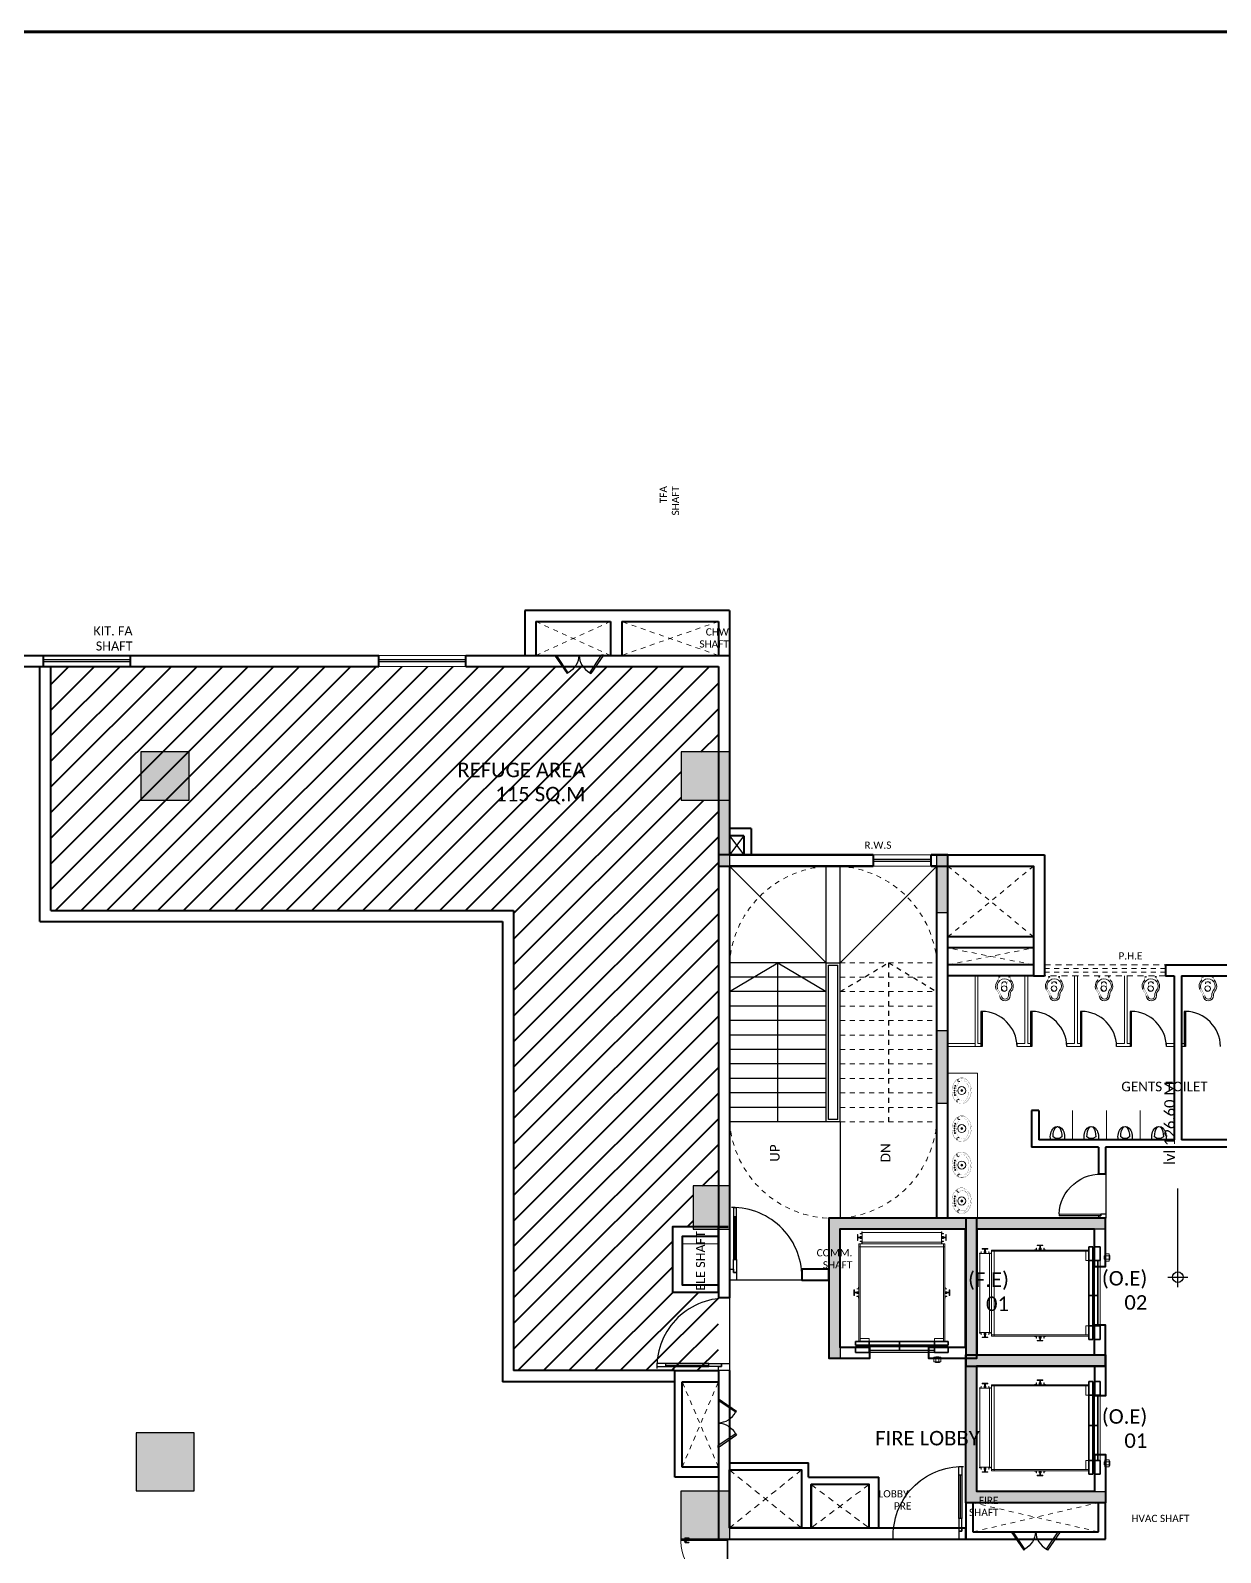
# Model space of a CAD drawing. Header units: metres. Extents: x -224 to -134.4, y 547 to 608.8.
# Drawn here: x -204.33 to -179.7, y 577.33 to 608.84 of the extents above; entities that cross this region are included whole.
import ezdxf

# ---------------------------------------------------------------- set-up
doc = ezdxf.new("R2010")
doc.units = ezdxf.units.M
doc.header["$MEASUREMENT"] = 0
for name, pattern in [('( Hidden )', [0.375, 0.25, -0.125]), ('07 - FIRST FLOOR - NAKSHTRA$0$HIDDEN', [0.375, 0.25, -0.125]), ('HIDDEN', [0.375, 0.25, -0.125])]:
    doc.linetypes.add(name, pattern=pattern)
for name, color, linetype, lineweight in [('06-11-2019 CRUX', 3, 'Continuous', 0), ('29-10- 2019 crux', 3, 'Continuous', 0), ('A - FURNITURE', 143, 'Continuous', 0), ('A - WALLS', 7, 'Continuous', 40), ('A-000-M_MASS', 7, 'Continuous', 18), ('A-PARTITION', 118, 'Continuous', 20), ('A-SELL', 8, 'Continuous', 0), ('A-VEN-M.S', 8, '( Hidden )', 5), ('CRUX- COLUMN', 6, 'Continuous', 25), ('L - HIDDEN LINE', 8, '07 - FIRST FLOOR - NAKSHTRA$0$HIDDEN', 0), ('L - TITLE BLOCK', 250, 'Continuous', 5), ('LS - GLASS DOOR', 5, 'Continuous', 15), ('SANITARY FITTINGS', 84, 'Continuous', 5)]:
    doc.layers.add(name, color=color, linetype=linetype, lineweight=lineweight)
for name, color, linetype in [('A - DOOR', 5, 'Continuous'), ('A - DOORS', 143, 'Continuous'), ('A - STAIRS', 5, 'Continuous'), ('A - WINDOW', 162, 'Continuous'), ('A -TEXT', 236, 'Continuous'), ('A-DIMENSION', 250, 'Continuous'), ('a-t', 7, 'Continuous')]:
    doc.layers.add(name, color=color, linetype=linetype)
doc.styles.add('DIM', font='arial.ttf', dxfattribs={"height": 500})
doc.styles.get("Standard").update_dxf_attribs({"font": 'arial.ttf'})

# ---------------------------------------------------------------- blocks, each defined once
blk = doc.blocks.new('lift')
at = {"layer": 'A - WALLS'}
for points in [[(859.2, 161.504), (859.43, 161.504), (859.43, 160.507), (856.533, 160.507), (856.533, 163.567), (859.43, 163.567), (859.43, 162.722), (859.2, 162.722)], [(859.2, 161.504), (859.2, 160.737), (856.763, 160.737), (856.763, 163.337), (859.2, 163.337), (859.2, 162.722)]]:
    blk.add_lwpolyline(points, dxfattribs=at)
at = {"layer": 'A-000-M_MASS', "color": 251}
for p, q in [((856.852, 162.919), (856.856, 162.919)), ((856.852, 162.885), (856.852, 162.919)), ((856.856, 162.919), (856.856, 162.876)), ((856.873, 162.978), (856.992, 162.978)), ((856.873, 162.969), (856.873, 162.978)), ((856.925, 162.969), (856.873, 162.969)), ((856.913, 162.919), (856.918, 162.919)), ((856.913, 162.881), (856.913, 162.919)), ((856.918, 162.919), (856.918, 162.885)), ((856.925, 162.9), (856.925, 162.969)), ((856.94, 162.969), (856.94, 162.9)), ((856.992, 162.969), (856.94, 162.969)), ((856.947, 162.919), (856.952, 162.919)), ((856.947, 162.885), (856.947, 162.919)), ((856.952, 162.919), (856.952, 162.881)), ((856.992, 162.978), (856.992, 162.969)), ((857.009, 162.919), (857.014, 162.919)), ((857.009, 162.876), (857.009, 162.919)), ((857.014, 162.919), (857.014, 162.885)), ((857.064, 161.168), (857.064, 162.946)), ((859.082, 162.946), (857.064, 162.946)), ((859.082, 162.923), (857.064, 162.923)), ((857.125, 161.239), (857.125, 162.946)), ((857.958, 162.956), (857.992, 162.956)), ((857.958, 162.946), (857.958, 162.956)), ((857.996, 162.946), (857.958, 162.946)), ((857.992, 162.989), (857.996, 162.989)), ((857.992, 162.956), (857.992, 162.989)), ((857.996, 162.989), (857.996, 162.946)), ((858.013, 163.048), (858.132, 163.048)), ((858.013, 163.04), (858.013, 163.048)), ((858.065, 163.04), (858.013, 163.04)), ((858.054, 162.989), (858.058, 162.989)), ((858.054, 162.951), (858.054, 162.989)), ((858.092, 162.951), (858.054, 162.951)), ((858.058, 162.989), (858.058, 162.956)), ((858.058, 162.956), (858.087, 162.956)), ((858.065, 162.97), (858.065, 163.04)), ((858.08, 162.97), (858.065, 162.97)), ((858.068, 162.946), (858.078, 162.946)), ((858.08, 163.04), (858.08, 162.97)), ((858.132, 163.04), (858.08, 163.04)), ((858.087, 162.989), (858.092, 162.989)), ((858.087, 162.956), (858.087, 162.989)), ((858.092, 162.989), (858.092, 162.951)), ((858.132, 163.048), (858.132, 163.04)), ((858.149, 162.989), (858.154, 162.989)), ((858.149, 162.946), (858.149, 162.989)), ((858.187, 162.946), (858.149, 162.946)), ((858.154, 162.989), (858.154, 162.956)), ((858.154, 162.956), (858.187, 162.956)), ((858.187, 162.956), (858.187, 162.946)), ((859.021, 162.735), (859.021, 162.923)), ((859.082, 161.168), (859.082, 162.946)), ((856.818, 162.885), (856.852, 162.885)), ((856.818, 162.876), (856.818, 162.885)), ((856.856, 162.876), (856.818, 162.876)), ((856.829, 162.876), (856.829, 161.239)), ((856.829, 162.876), (857.026, 162.876)), ((856.952, 162.881), (856.913, 162.881)), ((856.918, 162.885), (856.947, 162.885)), ((856.94, 162.9), (856.925, 162.9)), ((857.047, 162.876), (857.009, 162.876)), ((857.014, 162.885), (857.047, 162.885)), ((857.026, 161.239), (857.026, 162.876)), ((857.047, 162.885), (857.047, 162.876)), ((857.064, 162.876), (857.064, 161.239)), ((859.082, 162.735), (859.021, 162.735)), ((859.316, 161.379), (859.316, 162.735)), ((859.082, 161.379), (859.021, 161.379)), ((859.021, 161.192), (859.021, 161.379)), ((859.4, 161.355), (859.504, 161.355)), ((859.4, 161.289), (859.4, 161.355)), ((859.41, 161.247), (859.41, 161.397)), ((859.41, 161.397), (859.504, 161.397)), ((859.504, 161.397), (859.504, 161.247)), ((859.518, 161.364), (859.504, 161.364)), ((859.504, 161.279), (859.504, 161.364)), ((859.504, 161.364), (859.504, 161.279)), ((859.518, 161.279), (859.518, 161.364)), ((859.518, 161.364), (859.518, 161.279)), ((856.818, 161.239), (856.856, 161.239)), ((856.818, 161.229), (856.818, 161.239)), ((856.852, 161.229), (856.818, 161.229)), ((857.026, 161.239), (856.829, 161.239)), ((856.852, 161.196), (856.852, 161.229)), ((856.856, 161.196), (856.852, 161.196)), ((856.856, 161.239), (856.856, 161.196)), ((856.873, 161.145), (856.925, 161.145)), ((856.873, 161.137), (856.873, 161.145)), ((856.992, 161.137), (856.873, 161.137)), ((856.913, 161.234), (856.952, 161.234)), ((856.913, 161.196), (856.913, 161.234)), ((856.918, 161.196), (856.913, 161.196)), ((856.918, 161.229), (856.918, 161.196)), ((856.947, 161.229), (856.918, 161.229)), ((856.925, 161.215), (856.94, 161.215)), ((856.925, 161.145), (856.925, 161.215)), ((856.94, 161.215), (856.94, 161.145)), ((856.94, 161.145), (856.992, 161.145)), ((856.947, 161.196), (856.947, 161.229)), ((856.952, 161.196), (856.947, 161.196)), ((856.952, 161.234), (856.952, 161.196)), ((856.992, 161.145), (856.992, 161.137)), ((857.009, 161.196), (857.009, 161.239)), ((857.009, 161.239), (857.047, 161.239)), ((857.014, 161.196), (857.009, 161.196)), ((857.014, 161.229), (857.014, 161.196)), ((857.047, 161.229), (857.014, 161.229)), ((857.047, 161.239), (857.047, 161.229)), ((859.082, 161.192), (857.064, 161.192)), ((859.082, 161.168), (857.064, 161.168)), ((857.125, 161.168), (857.125, 161.239)), ((857.958, 161.168), (857.996, 161.168)), ((857.958, 161.159), (857.958, 161.168)), ((857.992, 161.159), (857.958, 161.159)), ((857.992, 161.125), (857.992, 161.159)), ((857.996, 161.125), (857.992, 161.125)), ((857.996, 161.168), (857.996, 161.125)), ((858.013, 161.075), (858.065, 161.075)), ((858.013, 161.066), (858.013, 161.075)), ((858.132, 161.066), (858.013, 161.066)), ((858.054, 161.163), (858.092, 161.163)), ((858.054, 161.125), (858.054, 161.163)), ((858.058, 161.125), (858.054, 161.125)), ((858.058, 161.159), (858.058, 161.125)), ((858.087, 161.159), (858.058, 161.159)), ((858.065, 161.144), (858.08, 161.144)), ((858.065, 161.075), (858.065, 161.144)), ((858.068, 161.168), (858.078, 161.168)), ((858.068, 161.163), (858.068, 161.168)), ((858.068, 161.144), (858.068, 161.159)), ((858.078, 161.168), (858.078, 161.163)), ((858.078, 161.159), (858.078, 161.144)), ((858.08, 161.144), (858.08, 161.075)), ((858.08, 161.075), (858.132, 161.075)), ((858.087, 161.125), (858.087, 161.159)), ((858.092, 161.125), (858.087, 161.125)), ((858.092, 161.163), (858.092, 161.125)), ((858.132, 161.075), (858.132, 161.066)), ((858.149, 161.125), (858.149, 161.168)), ((858.149, 161.168), (858.187, 161.168)), ((858.154, 161.125), (858.149, 161.125)), ((858.154, 161.159), (858.154, 161.125)), ((858.187, 161.159), (858.154, 161.159)), ((858.187, 161.168), (858.187, 161.159)), ((859.504, 161.289), (859.4, 161.289)), ((859.41, 161.247), (859.504, 161.247)), ((859.504, 161.279), (859.518, 161.279))]:
    blk.add_line(p, q, dxfattribs=at)
at = {"layer": 'A-000-M_MASS', "color": 251, "lineweight": 35}
for p, q in [((859.082, 163.017), (859.082, 162.317)), ((859.161, 163.017), (859.082, 163.017)), ((859.161, 162.317), (859.161, 163.017)), ((859.19, 163.017), (859.19, 162.735)), ((859.316, 163.017), (859.19, 163.017)), ((859.316, 162.735), (859.316, 163.017)), ((859.082, 162.735), (859.082, 161.379)), ((859.161, 162.735), (859.082, 162.735)), ((859.161, 161.379), (859.161, 162.735)), ((859.269, 162.735), (859.19, 162.735)), ((859.19, 162.735), (859.19, 162.223)), ((859.19, 162.735), (859.316, 162.735)), ((859.269, 162.223), (859.269, 162.735)), ((859.161, 162.105), (859.082, 162.105)), ((859.082, 162.105), (859.082, 161.098)), ((859.161, 161.098), (859.161, 162.105)), ((859.19, 162.223), (859.19, 161.379)), ((859.19, 162.105), (859.269, 162.105)), ((859.269, 162.105), (859.19, 162.105)), ((859.269, 161.379), (859.269, 162.223)), ((859.082, 161.379), (859.161, 161.379)), ((859.19, 161.379), (859.19, 161.098)), ((859.316, 161.379), (859.19, 161.379)), ((859.19, 161.379), (859.269, 161.379)), ((859.316, 161.098), (859.316, 161.379)), ((859.082, 161.098), (859.161, 161.098)), ((859.19, 161.098), (859.316, 161.098))]:
    blk.add_line(p, q, dxfattribs=at)
blk = doc.blocks.new('ghfg')
at = {"layer": 'A - DOOR'}
for p, q in [((311301.1, 27239.2), (311345.4, 27239.2)), ((311344.5, 27234), (311346.5, 27234)), ((311344.5, 27225.6), (311344.5, 27234)), ((311344.5, 27234), (311346.5, 27234)), ((311346.5, 27225.6), (311344.5, 27225.6)), ((311346.5, 27234), (311346.5, 27225.6)), ((311346.5, 27197), (311344.5, 27197)), ((311344.5, 27197), (311344.5, 27191.2)), ((311346.5, 27191.2), (311346.5, 27197)), ((311344.5, 27191.2), (311346.5, 27191.2))]:
    blk.add_line(p, q, dxfattribs=at)
at = {"layer": 'A - DOOR', "color": 4}
for p, q in [((311344.5, 27225.6), (311344.5, 27197)), ((311345.5, 27197), (311345.5, 27225.6)), ((311346.5, 27197), (311346.5, 27225.6))]:
    blk.add_line(p, q, dxfattribs=at)
at = {"layer": 'A - DOOR'}
blk.add_lwpolyline([(311349.1, 27239.2), (311349.1, 27231.9), (311346.5, 27231.9), (311346.5, 27234), (311344.5, 27234), (311344.5, 27239.2)], close=True, dxfattribs=at)
blk.add_arc((311347.1, 27237.1), 46, 177.3794, 270.687, dxfattribs=at)
blk = doc.blocks.new('glass door')
at = {"layer": 'LS - GLASS DOOR'}
for p, q in [((-9508.5, -1712.6, 0), (-9508.5, -1715.5, 0)), ((-9508.3, -1712.3, 0), (-9507.4, -1712.3, 0)), ((-9507.3, -1712.3, 0), (-9508.2, -1712.3, 0)), ((-9508.1, -1715.5, 0), (-9508.1, -1714, 0)), ((-9507.7, -1712.8, 0), (-9507.3, -1712.8, 0)), ((-9507.6, -1712.8, 0), (-9507.4, -1712.8, 0)), ((-9507.3, -1712.1, 0), (-9507.3, -1713, 0)), ((-9507.3, -1712.8, 0), (-9507.3, -1712.3, 0)), ((-9507.2, -1711.6, 0), (-9507.2, -1713.6, 0)), ((-9507.2, -1713, 0), (-9507.2, -1712.1, 0)), ((-9507.2, -1712.1, 0), (-9507.2, -1712.1, 0)), ((-9507.2, -1713, 0), (-9507.2, -1713, 0)), ((-9506.7, -1711.5, 0), (-9507.1, -1711.5, 0)), ((-9507.1, -1713.7, 0), (-9506.7, -1713.7, 0)), ((-9506.2, -1708.8, 0), (-9506.7, -1708.8, 0)), ((-9506.7, -1708.8, 0), (-9506.7, -1747.8, 0)), ((-9506.7, -1713.7, 0), (-9506.7, -1711.5, 0)), ((-9506.2, -1747.8, 0), (-9506.2, -1708.8, 0)), ((-9506.2, -1713.7, 0), (-9506.2, -1711.5, 0)), ((-9506.2, -1711.5, 0), (-9505.8, -1711.5, 0)), ((-9505.8, -1713.7, 0), (-9506.2, -1713.7, 0)), ((-9505.7, -1711.6, 0), (-9505.7, -1713.6, 0)), ((-9505.7, -1713, 0), (-9505.7, -1712.1, 0)), ((-9505.7, -1712.1, 0), (-9505.7, -1712.1, 0)), ((-9505.7, -1713, 0), (-9505.7, -1713, 0)), ((-9505.6, -1712.1, 0), (-9505.6, -1713, 0)), ((-9505.6, -1712.8, 0), (-9505.6, -1712.3, 0)), ((-9505.6, -1712.3, 0), (-9504.7, -1712.3, 0)), ((-9505.2, -1712.8, 0), (-9505.6, -1712.8, 0)), ((-9504.6, -1712.3, 0), (-9505.5, -1712.3, 0)), ((-9505.3, -1712.8, 0), (-9505.5, -1712.8, 0)), ((-9504.8, -1715.5, 0), (-9504.8, -1714, 0)), ((-9504.4, -1712.6, 0), (-9504.4, -1715.5, 0)), ((-9467.7, -1747.3, 0), (-9506.7, -1747.3, 0)), ((-9506.7, -1747.8, 0), (-9467.7, -1747.8, 0)), ((-9471.8, -1745.5, 0), (-9474.7, -1745.5, 0)), ((-9474.7, -1745.9, 0), (-9473.2, -1745.9, 0)), ((-9474.7, -1749.3, 0), (-9473.2, -1749.3, 0)), ((-9471.8, -1749.7, 0), (-9474.7, -1749.7, 0)), ((-9472.9, -1746.9, 0), (-9472.9, -1747.3, 0)), ((-9472.9, -1747.3, 0), (-9470.7, -1747.3, 0)), ((-9472.9, -1747.8, 0), (-9470.7, -1747.8, 0)), ((-9472.9, -1748.2, 0), (-9472.9, -1747.8, 0)), ((-9470.8, -1746.9, 0), (-9472.8, -1746.9, 0)), ((-9470.8, -1748.3, 0), (-9472.8, -1748.3, 0)), ((-9471.4, -1746.8, 0), (-9472.2, -1746.8, 0)), ((-9472.2, -1746.8, 0), (-9472.2, -1746.9, 0)), ((-9472.2, -1746.9, 0), (-9471.3, -1746.9, 0)), ((-9472.2, -1748.3, 0), (-9471.3, -1748.3, 0)), ((-9472.2, -1748.4, 0), (-9472.2, -1748.3, 0)), ((-9471.4, -1748.4, 0), (-9472.2, -1748.4, 0)), ((-9472.1, -1746.4, 0), (-9472.1, -1746.7, 0)), ((-9472.1, -1748.8, 0), (-9472.1, -1748.4, 0)), ((-9472, -1746.4, 0), (-9472, -1746.7, 0)), ((-9472, -1746.8, 0), (-9471.5, -1746.8, 0)), ((-9472, -1748.4, 0), (-9471.5, -1748.4, 0)), ((-9472, -1748.8, 0), (-9472, -1748.5, 0)), ((-9471.5, -1746.7, 0), (-9471.5, -1745.8, 0)), ((-9471.5, -1745.8, 0), (-9471.5, -1746.7, 0)), ((-9471.5, -1748.4, 0), (-9471.5, -1749.4, 0)), ((-9471.5, -1749.4, 0), (-9471.5, -1748.5, 0)), ((-9471.3, -1746.9, 0), (-9471.3, -1746.8, 0)), ((-9471.3, -1748.3, 0), (-9471.3, -1748.4, 0)), ((-9470.7, -1747.3, 0), (-9470.7, -1746.9, 0)), ((-9470.7, -1747.8, 0), (-9470.7, -1748.2, 0))]:
    blk.add_line(p, q, dxfattribs=at)
at = {"layer": 'LS - GLASS DOOR', "elevation": 0}
for points in [[(-9506.7, -1746.2), (-9507.4, -1746.2), (-9507.4, -1749.2), (-9506.7, -1749.2)], [(-9467.7, -1746.2), (-9467, -1746.2), (-9467, -1749.2), (-9467.7, -1749.2)]]:
    blk.add_lwpolyline(points, close=True, dxfattribs=at)
at = {"layer": 'LS - GLASS DOOR'}
for centre, radius, start, end in [((-9506, -1747.1, 0), 38.2, 354.3737, 95.6263), ((-9508.2, -1712.6, 0), 0.3, 90, 180), ((-9508.3, -1712.6, 0), 0.27, 90, 180), ((-9508.3, -1715.5, 0), 0.195, 180, 0), ((-9507.7, -1713.5, 0), 0.637, 90, 217.7782), ((-9507.6, -1713.5, 0), 0.681, 90, 216.7387), ((-9508.3, -1714, 0), 0.15, 0, 37.7782), ((-9508.3, -1714, 0), 0.15, 360, 36.7387), ((-9507.4, -1712.4, 0), 0.09, 0, 90), ((-9507.4, -1712.7, 0), 0.09, 270, 0), ((-9507.2, -1712.1, 0), 0.045, 90, 180), ((-9507.3, -1712.3, 0), 0.03, 0, 90), ((-9507.3, -1712.8, 0), 0.03, 270, 360), ((-9507.2, -1713, 0), 0.045, 180, 270), ((-9507.1, -1711.6, 0), 0.075, 90, 180), ((-9507.1, -1713.6, 0), 0.075, 180, 270), ((-9505.8, -1711.6, 0), 0.075, 0, 90), ((-9505.8, -1713.6, 0), 0.075, 270, 0), ((-9505.7, -1712.1, 0), 0.045, 360, 90), ((-9505.7, -1713, 0), 0.045, 270, 0), ((-9505.6, -1712.3, 0), 0.03, 90, 180), ((-9505.5, -1712.4, 0), 0.09, 90, 180), ((-9505.5, -1712.7, 0), 0.09, 180, 270), ((-9505.6, -1712.8, 0), 0.03, 180, 270), ((-9505.3, -1713.5, 0), 0.681, 323.2613, 90), ((-9505.2, -1713.5, 0), 0.637, 322.2218, 90), ((-9504.6, -1714, 0), 0.15, 142.2218, 180), ((-9504.6, -1714, 0), 0.15, 143.2613, 180), ((-9504.6, -1715.5, 0), 0.195, 180, 360), ((-9504.7, -1712.6, 0), 0.3, 360, 90), ((-9504.6, -1712.6, 0), 0.27, 360, 90), ((-9474.7, -1745.7, 0), 0.195, 90, 270), ((-9474.7, -1749.5, 0), 0.195, 90, 270), ((-9473.2, -1745.8, 0), 0.15, 270, 307.7782), ((-9473.2, -1745.8, 0), 0.15, 270, 306.7387), ((-9473.2, -1749.4, 0), 0.15, 52.2218, 90), ((-9473.2, -1749.4, 0), 0.15, 53.2613, 90), ((-9472.7, -1746.4, 0), 0.637, 0, 127.7782), ((-9472.7, -1746.4, 0), 0.681, 0, 126.7387), ((-9472.7, -1748.8, 0), 0.637, 232.2218, 360), ((-9472.7, -1748.8, 0), 0.681, 233.2613, 360), ((-9472.8, -1746.9, 0), 0.075, 90, 180), ((-9472.8, -1748.2, 0), 0.075, 180, 270), ((-9472.2, -1746.8, 0), 0.045, 90, 180), ((-9472.2, -1748.4, 0), 0.045, 180, 270), ((-9472, -1746.7, 0), 0.03, 180, 270), ((-9472, -1748.4, 0), 0.03, 90, 180), ((-9471.9, -1746.7, 0), 0.09, 180, 270), ((-9471.9, -1748.5, 0), 0.09, 90, 180), ((-9471.8, -1745.8, 0), 0.3, 0, 90), ((-9471.8, -1745.8, 0), 0.27, 0, 90), ((-9471.8, -1749.4, 0), 0.3, 270, 360), ((-9471.8, -1749.4, 0), 0.27, 270, 360), ((-9471.6, -1746.7, 0), 0.09, 270, 0), ((-9471.6, -1748.5, 0), 0.09, 0, 90), ((-9471.5, -1746.7, 0), 0.03, 270, 0), ((-9471.5, -1748.4, 0), 0.03, 360, 90), ((-9471.4, -1746.8, 0), 0.045, 0, 90), ((-9471.4, -1748.4, 0), 0.045, 270, 360), ((-9470.8, -1746.9, 0), 0.075, 360, 90), ((-9470.8, -1748.2, 0), 0.075, 270, 0)]:
    blk.add_arc(centre, radius, start, end, dxfattribs=at)
blk = doc.blocks.new('shaft door')
at = {"layer": 'A - DOORS'}
for p, q in [((59445.3, -15102.2), (59455.5, -15087.3)), ((59456.4, -15088), (59446.8, -15102.2)), ((59456.4, -15088), (59455.5, -15087.3)), ((59445.3, -15102.2), (59446.8, -15102.2))]:
    blk.add_line(p, q, dxfattribs=at)
blk.add_arc((59448.1, -15103), 17.1, 2.8629, 60.9485, dxfattribs=at)
blk = doc.blocks.new('A$C345C5136')
at = {"layer": 'A - WALLS'}
for p, q in [((19.075, 0), (19.075, -0.93)), ((21.082, 0), (19.075, 0)), ((23.312, 0), (21.082, 0)), ((23.312, 0), (23.312, -0.93)), ((19.305, -0.23), (20.852, -0.23)), ((19.305, -0.23), (19.305, -0.93)), ((20.852, -0.23), (20.852, -0.93)), ((21.082, -0.23), (23.082, -0.23)), ((21.082, -0.23), (21.082, -0.93)), ((23.082, -0.23), (23.082, -0.93))]:
    blk.add_line(p, q, dxfattribs=at)
at = {"layer": 'L - HIDDEN LINE', "linetype": 'HIDDEN', "ltscale": 0.1}
for p, q in [((20.852, -0.93), (19.305, -0.23)), ((20.852, -0.23), (19.305, -0.93)), ((23.082, -0.93), (21.082, -0.23)), ((23.082, -0.23), (21.082, -0.93))]:
    blk.add_line(p, q, dxfattribs=at)
at = {"layer": 'A -TEXT', "color": 6, "insert": (21.869, 2.575), "char_height": 0.15, "width": 6.30253, "attachment_point": 3, "rotation": 90}
blk.add_mtext('{\\fCalibri|b0|i0|c0|p34;\\C1;TFA\\PSHAFT}', dxfattribs=at)
at = {"layer": 'A -TEXT', "color": 6, "insert": (23.299, -0.369), "char_height": 0.15, "width": 6.30253, "attachment_point": 3}
blk.add_mtext('{\\fCalibri|b0|i0|c0|p34;\\C1;CHW\\PSHAFT}', dxfattribs=at)
blk = doc.blocks.new('A$C0D957843')
at = {"layer": 'A - DOOR'}
for p, q in [((0.093, 1.8), (0.093, 0)), ((0.137, 1.8), (0.137, 0))]:
    blk.add_line(p, q, dxfattribs=at)
at = {"layer": 'A-SELL'}
for p, q in [((0, 0), (0, 1.8)), ((0.23, 1.8), (0.23, 0))]:
    blk.add_line(p, q, dxfattribs=at)
blk = doc.blocks.new('A$C67505CB3')
at = {"layer": 'A - DOOR'}
for p, q in [((1.2, 0.137), (0, 0.137)), ((1.2, 0.093), (0, 0.093))]:
    blk.add_line(p, q, dxfattribs=at)
at = {"layer": 'A-SELL'}
for p, q in [((0, 0.23), (1.2, 0.23)), ((1.2, 0), (0, 0))]:
    blk.add_line(p, q, dxfattribs=at)
blk = doc.blocks.new('washbasin')
at = {"layer": 'SANITARY FITTINGS'}
for points, const_width in [([(43175.7, -805.4), (43174.3, -805.5), (43173.1, -806), (43171.9, -806.8), (43170.8, -807.8), (43169.9, -809.2), (43169.1, -810.6), (43168.5, -812.2), (43168.2, -814.1), (43168.1, -815.7), (43168.2, -817.6), (43168.5, -819.4), (43169.1, -821.1), (43169.9, -822.6), (43170.8, -823.8), (43171.9, -824.9), (43173.1, -825.8), (43174.4, -826.4), (43175.7, -826.5), (43177, -826.5), (43178.4, -826.2), (43179.6, -825.5), (43180.7, -824.6), (43181.7, -823.5), (43182.7, -822.1), (43183.3, -820.5), (43183.7, -818.8), (43183.9, -817.1), (43183.9, -815.3), (43183.7, -813.5), (43183.3, -811.8), (43182.5, -810.1), (43181.7, -808.7), (43180.7, -807.5), (43179.6, -806.6), (43178.2, -805.9), (43177, -805.4), (43175.7, -805.4)], 0.123), ([(43175.7, -805.7), (43174.9, -805.9), (43174.1, -806), (43173.5, -806.2), (43172.8, -806.6), (43172.2, -807.1), (43171.6, -807.5), (43170.9, -808.1), (43170.5, -808.9), (43170, -809.7), (43169.6, -810.4), (43169, -812.2), (43168.5, -814.2), (43168.5, -816.2), (43168.7, -818.2), (43169.3, -820.2), (43169.6, -821.1), (43170, -822), (43170.5, -822.7), (43170.9, -823.5), (43171.6, -824.1), (43172.2, -824.7), (43172.8, -825.2), (43173.5, -825.6), (43174.1, -825.9), (43174.9, -826.1), (43175.7, -826.2), (43176.4, -826.2), (43177, -826.1), (43177.8, -825.9), (43178.6, -825.8), (43179.2, -825.3), (43179.8, -824.9), (43180.5, -824.4), (43181, -823.8), (43181.6, -823), (43182.1, -822.3), (43182.5, -821.5), (43183.1, -819.7), (43183.4, -817.7), (43183.6, -815.7), (43183.3, -813.6), (43182.8, -811.8), (43182.1, -810), (43181.6, -809.2), (43181, -808.4), (43180.5, -807.8), (43179.9, -807.2), (43179.2, -806.8), (43178.6, -806.3), (43177.8, -806), (43177, -805.9), (43176.4, -805.7), (43175.7, -805.7)], 0.0627), ([(43176.3, -805.7), (43175.7, -805.9), (43175.1, -806.2), (43174.3, -806.5), (43173.7, -806.9), (43172.6, -808), (43171.7, -809.2), (43170.9, -810.7), (43170.3, -812.5), (43170, -814.4), (43170, -816.2), (43170.2, -818), (43170.6, -819.9), (43171.2, -821.5), (43172.2, -823), (43173.2, -824.3), (43174.4, -825.2), (43175.1, -825.5), (43175.7, -825.8), (43176.3, -826.1), (43177, -826.1)], 0.0627), ([(43174.9, -807.7), (43173.8, -807.8), (43172.9, -808.4), (43172.2, -809.2), (43171.4, -810.1), (43170.8, -811.3), (43170.3, -812.7), (43170, -814.2), (43170, -815.7), (43170, -817.4), (43170.3, -818.9), (43170.8, -820.3), (43171.4, -821.5), (43172.2, -822.6), (43173.1, -823.5), (43174, -824), (43174.9, -824.3), (43176, -824.3), (43176.9, -824), (43177.8, -823.4), (43178.6, -822.4), (43179.3, -821.2), (43179.8, -820), (43180.2, -818.5), (43180.4, -817), (43180.4, -815.4), (43180.1, -813.9), (43179.8, -812.4), (43179.2, -811), (43178.6, -809.8), (43177.8, -808.9), (43176.9, -808.3), (43175.8, -807.8), (43174.9, -807.7)], 0.0926), ([(43177.9, -823), (43177.9, -823.2)], 0.0152)]:
    blk.add_lwpolyline(points, dxfattribs=dict(at, const_width=const_width))
for centre, radius in [((43175.9, -815.8), 3.28), ((43175.9, -815.8), 0.837), ((43175.9, -815.8), 0.533), ((43181.2, -811.9), 0.38), ((43181.7, -813.8), 0.38), ((43181.8, -815.7), 0.38), ((43181.8, -817.6), 0.38), ((43181.5, -819.5), 0.38)]:
    blk.add_circle(centre, radius, dxfattribs=at)
for centre, start, end in [((43177.9, -807.3), 251.6913, 42.1327), ((43178.5, -824.2), 321.8995, 112.3408)]:
    blk.add_arc(centre, 1.29, start, end, dxfattribs=at)
blk = doc.blocks.new('urinal 2')
at = {"layer": 'SANITARY FITTINGS', "lineweight": -2}
blk.add_arc((58993.6, -21385.2), 5.54, 49.7169, 130.2831, dxfattribs=at)
for ratio, start_param, end_param in [(0.685911, 4.41542, 8.150951), (0.422254, 4.712389, 7.853982)]:
    blk.add_ellipse((58993.6, -21381), major_axis=(0, -8.48), ratio=ratio, start_param=start_param, end_param=end_param, dxfattribs=at)
blk = doc.blocks.new('doors')
at = {"layer": 'A - DOORS'}
for p, q in [((59426.8, -12360.1), (59426.8, -12403.4)), ((59432.1, -12403.4), (59432.1, -12405.5)), ((59477.4, -12403.5), (59432.1, -12403.4)), ((59432.1, -12403.4), (59432.1, -12405.5)), ((59477.4, -12403.5), (59477.4, -12405.5)), ((59432.1, -12405.5), (59477.4, -12405.5))]:
    blk.add_line(p, q, dxfattribs=at)
blk.add_lwpolyline([(59426.8, -12408.1), (59434.2, -12408.1), (59434.2, -12405.5), (59432.1, -12405.5), (59432.1, -12403.4), (59426.8, -12403.4)], close=True, dxfattribs=at)
blk.add_arc((59432.1, -12405.5), 45.4, 2.5342, 96.6268, dxfattribs=at)
blk = doc.blocks.new('A$C5FFE7F6F')
at = {"layer": 'A - DOOR'}
for p, q in [((0, 0.762), (0, 0)), ((0.025, 0.762), (0, 0.762)), ((0.025, 0.762), (0.025, 0)), ((0.025, 0), (0, 0))]:
    blk.add_line(p, q, dxfattribs=at)
blk.add_arc((0.01, -0.016), 0.778, 1.1632, 88.8368, dxfattribs=at)
blk = doc.blocks.new('urinal')
at = {"layer": 'SANITARY FITTINGS'}
for points, const_width in [([(2305583.6, -149.1), (2305581.1, -149.1), (2305581.1, -139.6), (2305583.6, -139.6)], 0.197), ([(2305583.5, -139.6), (2305584.3, -139.3)], 0.0844), ([(2305584.3, -149.2), (2305583.5, -148.9)], 0.0843), ([(2305587.6, -142.2), (2305585.6, -142)], 0.197), ([(2305587.6, -146.3), (2305585.6, -146.5)], 0.197), ([(2305591.7, -142.2), (2305587.6, -142.2)], 0.197), ([(2305587.6, -146.3), (2305591.9, -146.3)], 0.197), ([(2305591.7, -138.8), (2305591.2, -138.5)], 0.0605), ([(2305597.2, -146.8), (2305594.4, -148), (2305591.8, -149.7)], 0.197), ([(2305592.4, -137.8), (2305592, -137.5)], 0.0494), ([(2305597.4, -148), (2305594.8, -149.1), (2305592.4, -150.8)], 0.197), ([(2305591.5, -150), (2305591.9, -149.7)], 0.0477), ([(2305592.2, -150.9), (2305592.5, -150.7)], 0.0372)]:
    blk.add_lwpolyline(points, dxfattribs=dict(at, const_width=const_width))
for centre, radius in [((2305581.8, -140.3), 0.295), ((2305581.8, -148.2), 0.295), ((2305591.4, -144.4), 2.27)]:
    blk.add_circle(centre, radius, dxfattribs=at)
for centre, radius, start, end in [((2305589.5, -144.2), 6.01, 72.5259, 289.5155), ((2305589.5, -144.2), 7.19, 68.9292, 135.8454), ((2305587.9, -144.2), 2.07, 99.3882, 258.846), ((2305596.7, -133.8), 7.19, 225.1562, 273.7684), ((2305591.4, -144.2), 2.07, 281.158, 80.6186), ((2305596.7, -133.8), 5.81, 222.5952, 274.1703), ((2305597.1, -143.8), 4.23, 273.756, 90.0233), ((2305597.1, -143.8), 2.86, 271.3645, 89.2649), ((2305589.5, -144.2), 7.19, 224.2041, 292.2731)]:
    blk.add_arc(centre, radius, start, end, dxfattribs=at)
blk = doc.blocks.new('A$C11437194')
at = {"layer": 'A-SELL', "linetype": '( Hidden )', "ltscale": 0.5}
for p, q in [((0, 0.23), (2.5, 0.23)), ((2.5, 0), (0, 0))]:
    blk.add_line(p, q, dxfattribs=at)
at = {"layer": 'A-VEN-M.S', "ltscale": 0.2}
for p, q in [((2.5, 0.153), (0, 0.153)), ((2.5, 0.078), (0, 0.078))]:
    blk.add_line(p, q, dxfattribs=at)
blk = doc.blocks.new('A$C57D73779')
at = {"layer": 'CRUX- COLUMN'}
h = blk.add_hatch(color=129, dxfattribs=at)
h.dxf.hatch_style = 1
h.paths.add_polyline_path([(-12.179, 2.362), (-12.179, 1.362), (-11.179, 1.362), (-11.179, 2.362)])
at = {"layer": 'CRUX- COLUMN', "lineweight": 0}
h = blk.add_hatch(color=129, dxfattribs=at)
h.dxf.hatch_style = 1
h.paths.add_polyline_path([(-1, 2.362), (-1, 1.362), (0, 1.362), (0, 2.362)])
at = {"layer": 'CRUX- COLUMN'}
h = blk.add_hatch(color=129, dxfattribs=at)
h.dxf.hatch_style = 1
h.paths.add_polyline_path([(0, 0), (-0.23, 0), (-0.23, 1.362), (0, 1.362)])
at = {"layer": 'CRUX- COLUMN', "lineweight": 0}
h = blk.add_hatch(color=129, dxfattribs=at)
h.dxf.hatch_style = 1
h.paths.add_polyline_path([(4.29, -0.97), (4.52, -0.97), (4.52, 0.23), (4.29, 0.23)])
h = blk.add_hatch(color=129, dxfattribs=at)
h.dxf.hatch_style = 1
h.paths.add_polyline_path([(4.522, -3.411), (4.292, -3.411), (4.292, -4.911), (4.522, -4.911)])
h = blk.add_hatch(color=129, dxfattribs=at)
h.dxf.hatch_style = 1
h.paths.add_polyline_path([(-0.75, -7.519), (0, -7.519), (0, -6.619), (-0.75, -6.619)])
at = {"layer": 'CRUX- COLUMN'}
h = blk.add_hatch(color=129, dxfattribs=at)
h.dxf.hatch_style = 1
h.paths.add_polyline_path([(2.288, -9.956), (2.288, -10.186), (2.058, -10.186), (2.058, -7.289), (7.785, -7.289), (7.785, -7.519), (5.118, -7.519), (5.118, -10.119), (7.785, -10.119), (7.785, -10.349), (5.118, -10.349), (5.118, -12.949), (7.785, -12.949), (7.785, -13.179), (4.888, -13.179), (4.888, -7.519), (2.288, -7.519)])
at = {"layer": 'CRUX- COLUMN', "lineweight": 0}
h = blk.add_hatch(color=129, dxfattribs=at)
h.dxf.hatch_style = 1
h.paths.add_polyline_path([(-11.079, -11.733), (-11.079, -12.933), (-12.279, -12.933), (-12.279, -11.733)])
h = blk.add_hatch(color=129, dxfattribs=at)
h.dxf.hatch_style = 1
h.paths.add_polyline_path([(0, -12.931), (-1, -12.931), (-1, -13.931), (0, -13.931)])
at = {"layer": 'CRUX- COLUMN'}
for points in [[(-12.179, 1.362), (-11.179, 1.362), (-11.179, 2.362), (-12.179, 2.362)], [(-1, 1.362), (0, 1.362), (0, 2.362), (-1, 2.362)], [(4.29, 0.23), (4.52, 0.23), (4.52, -0.97), (4.29, -0.97)], [(4.292, -4.911), (4.522, -4.911), (4.522, -3.411), (4.292, -3.411)], [(-0.75, -7.519), (0, -7.519), (0, -6.619), (-0.75, -6.619)], [(-12.279, -12.933), (-11.079, -12.933), (-11.079, -11.733), (-12.279, -11.733)], [(-1, -12.931), (0, -12.931), (0, -13.931), (-1, -13.931)]]:
    blk.add_lwpolyline(points, close=True, dxfattribs=at)
for points in [[(0, 1.362), (0, 0), (-0.23, 0), (-0.23, 1.362)], [(2.288, -9.956), (2.288, -10.186), (2.058, -10.186), (2.058, -7.289), (7.785, -7.289), (7.785, -7.519), (5.118, -7.519), (5.118, -10.119), (7.785, -10.119), (7.785, -10.349), (5.118, -10.349), (5.118, -12.949), (7.785, -12.949), (7.785, -13.179), (4.888, -13.179), (4.888, -7.519), (2.288, -7.519), (2.288, -9.956)]]:
    blk.add_lwpolyline(points, dxfattribs=at)
blk = doc.blocks.new('A$C3E3965C4')
at = {"layer": 'a-t', "ltscale": 10}
for p, q in [((0.308, 0.617), (0.308, 0)), ((0, 0.308), (3.047, 0.308))]:
    blk.add_line(p, q, dxfattribs=at)
blk.add_circle((0.308, 0.308), 0.164, dxfattribs=at)

msp = doc.modelspace()

# ---------------------------------------------------------------- hatches: boundary and pattern name
at = {"layer": 'A - WALLS'}
h = msp.add_hatch(dxfattribs=at)
h.set_pattern_fill('ANSI31', color=256, scale=3)
h.paths.add_polyline_path([(-203.907, 595.672), (-190.095, 595.672), (-190.095, 593.902), (-190.865, 593.902), (-190.865, 592.902), (-190.095, 592.902), (-190.095, 584.92), (-190.615, 584.92), (-190.615, 584.07), (-191.045, 584.07), (-191.045, 582.72), (-190.095, 582.72), (-190.095, 581.095), (-194.333, 581.095), (-194.333, 590.62), (-203.907, 590.62)])

# ---------------------------------------------------------------- linework, layer by layer
at = {"layer": '29-10- 2019 crux', "color": 1, "linetype": 'ByBlock'}
msp.add_lwpolyline([(-190.845, 583.72), (-190.095, 583.72), (-190.095, 582.87), (-190.845, 582.87)], close=True, dxfattribs=at)
at = {"layer": 'A - FURNITURE'}
msp.add_line((-180.663, 589.266), (-180.663, 587.821), dxfattribs=at)
at = {"layer": 'A - STAIRS', "ltscale": 0.02}
for p, q in [((-187.865, 589.54), (-189.865, 591.54)), ((-187.865, 589.54), (-187.865, 591.54)), ((-187.573, 589.54), (-187.573, 591.54)), ((-187.573, 589.54), (-185.573, 591.54)), ((-187.865, 589.54), (-189.865, 589.54)), ((-187.865, 589.24), (-189.865, 589.24)), ((-187.865, 586.246), (-187.865, 589.54)), ((-187.865, 589.54), (-187.573, 589.54)), ((-187.815, 586.296), (-187.815, 589.489)), ((-187.815, 589.489), (-187.624, 589.489)), ((-187.624, 586.296), (-187.624, 589.489)), ((-187.573, 586.246), (-187.573, 589.54)), ((-187.865, 588.941), (-189.865, 588.941)), ((-187.865, 588.641), (-189.865, 588.641)), ((-187.865, 588.342), (-189.865, 588.342)), ((-187.865, 588.042), (-189.865, 588.042)), ((-187.865, 587.743), (-189.865, 587.743)), ((-187.865, 587.443), (-189.865, 587.443)), ((-187.865, 587.144), (-189.865, 587.144)), ((-187.865, 586.844), (-189.865, 586.844)), ((-187.865, 586.545), (-189.865, 586.545)), ((-187.865, 586.246), (-189.865, 586.246)), ((-187.573, 586.246), (-187.865, 586.246)), ((-187.624, 586.296), (-187.815, 586.296)), ((-187.573, 586.246), (-187.573, 584.25))]:
    msp.add_line(p, q, dxfattribs=at)
at = {"layer": 'A - STAIRS', "color": 20, "ltscale": 0.02}
for p, q in [((-189.865, 588.941), (-188.865, 589.54)), ((-188.865, 586.246), (-188.865, 589.54)), ((-188.865, 589.54), (-187.865, 588.941))]:
    msp.add_line(p, q, dxfattribs=at)
at = {"layer": 'A - STAIRS', "color": 20, "linetype": 'HIDDEN', "ltscale": 0.1}
for points in [[(-187.573, 588.941), (-186.573, 589.54), (-185.579, 588.941)], [(-186.573, 589.54), (-186.573, 586.246)]]:
    msp.add_lwpolyline(points, dxfattribs=at)
at = {"layer": 'A - WALLS'}
for p, q in [((-208.424, 595.902), (-197.12, 595.902)), ((-204.07, 595.902), (-204.07, 595.672)), ((-202.27, 595.902), (-202.27, 595.672)), ((-197.12, 595.672), (-197.12, 595.902)), ((-195.32, 595.672), (-195.32, 595.902)), ((-195.32, 595.902), (-189.865, 595.902)), ((-189.865, 595.902), (-189.865, 591.77)), ((-208.424, 595.672), (-197.12, 595.672)), ((-204.137, 590.39), (-204.137, 595.672)), ((-203.907, 590.62), (-203.907, 595.672)), ((-195.32, 595.672), (-190.095, 595.672)), ((-190.095, 595.672), (-190.095, 591.54)), ((-189.415, 592.315), (-189.865, 592.315)), ((-189.565, 592.165), (-189.865, 592.165)), ((-189.565, 592.169), (-189.565, 591.77)), ((-189.415, 592.315), (-189.415, 591.77)), ((-190.095, 591.77), (-190.095, 582.603)), ((-186.89, 591.77), (-190.095, 591.77)), ((-189.865, 591.77), (-186.89, 591.77)), ((-186.89, 591.77), (-186.89, 591.54)), ((-185.345, 591.77), (-185.69, 591.77)), ((-185.69, 591.54), (-185.69, 591.77)), ((-185.69, 591.77), (-183.345, 591.77)), ((-185.345, 584.25), (-185.345, 591.77)), ((-183.345, 591.77), (-183.345, 589.266)), ((-190.095, 591.54), (-186.89, 591.54)), ((-189.865, 591.54), (-189.865, 582.603)), ((-186.89, 591.54), (-189.865, 591.54)), ((-185.573, 591.54), (-185.69, 591.54)), ((-185.69, 591.54), (-183.575, 591.54)), ((-185.573, 584.25), (-185.573, 591.54)), ((-183.575, 591.54), (-183.575, 589.266)), ((-203.907, 590.62), (-194.333, 590.62)), ((-194.333, 590.62), (-194.333, 581.095)), ((-204.137, 590.39), (-194.563, 590.39)), ((-194.563, 590.39), (-194.563, 580.865)), ((-183.575, 590.076), (-185.345, 590.076)), ((-183.575, 589.846), (-185.345, 589.846)), ((-183.575, 589.496), (-185.345, 589.496)), ((-183.575, 589.266), (-185.345, 589.266)), ((-183.575, 589.266), (-183.345, 589.266)), ((-180.845, 589.496), (-178.469, 589.496)), ((-180.845, 589.496), (-180.845, 589.266)), ((-180.845, 589.266), (-180.663, 589.266)), ((-180.663, 589.266), (-180.663, 585.871)), ((-180.513, 589.266), (-180.513, 585.871)), ((-180.513, 589.266), (-178.469, 589.266)), ((-183.613, 586.482), (-183.613, 585.721)), ((-183.463, 586.482), (-183.613, 586.482)), ((-183.463, 586.482), (-183.463, 585.871)), ((-180.663, 585.871), (-183.463, 585.871)), ((-179.031, 585.871), (-180.513, 585.871)), ((-182.231, 585.721), (-183.613, 585.721)), ((-182.231, 585.721), (-182.231, 585.159)), ((-179.181, 585.721), (-182.081, 585.721)), ((-182.081, 585.721), (-182.081, 585.159)), ((-182.081, 585.159), (-182.231, 585.159)), ((-190.845, 582.87), (-190.095, 582.87)), ((-189.865, 582.603), (-190.095, 582.603)), ((-190.995, 581.095), (-194.333, 581.095)), ((-190.995, 578.888), (-190.995, 581.095)), ((-190.995, 581.095), (-190.095, 581.095)), ((-190.095, 581.095), (-190.095, 577.608)), ((-189.865, 581.095), (-189.865, 577.838)), ((-190.995, 580.865), (-194.563, 580.865)), ((-190.845, 580.865), (-190.095, 580.865)), ((-190.845, 579.098), (-190.845, 580.865)), ((-189.865, 579.188), (-188.227, 579.188)), ((-188.227, 578.888), (-188.227, 579.188)), ((-190.095, 578.888), (-190.995, 578.888)), ((-190.095, 579.098), (-190.845, 579.098)), ((-188.227, 578.888), (-186.777, 578.888)), ((-186.777, 577.838), (-186.777, 578.888)), ((-188.177, 577.852), (-188.177, 578.738)), ((-184.977, 578.36), (-184.977, 577.608)), ((-184.827, 578.36), (-184.827, 577.758)), ((-182.231, 577.758), (-182.231, 578.36)), ((-182.081, 577.608), (-182.081, 578.36)), ((-190.095, 577.608), (-184.977, 577.608)), ((-189.865, 577.838), (-184.977, 577.838)), ((-184.977, 577.608), (-182.081, 577.608)), ((-184.827, 577.758), (-182.231, 577.758))]:
    msp.add_line(p, q, dxfattribs=at)
for points in [[(-185.345, 591.54), (-183.575, 591.54), (-183.575, 590.076), (-185.345, 590.076)], [(-189.895, 584.07), (-191.045, 584.07), (-191.045, 582.72), (-190.095, 582.72), (-190.095, 584.07)], [(-190.095, 583.87), (-190.845, 583.87), (-190.845, 582.87), (-190.095, 582.87)], [(-187.807, 583.197), (-188.365, 583.197), (-188.365, 582.967), (-187.807, 582.967)], [(-188.377, 577.838), (-189.865, 577.838), (-189.865, 579.038), (-188.377, 579.038)], [(-188.177, 577.838), (-186.977, 577.838), (-186.977, 578.738), (-188.177, 578.738)]]:
    msp.add_lwpolyline(points, close=True, dxfattribs=at)
at = {"layer": 'A-DIMENSION', "color": 8}
for p, q in [((-189.865, 592.166), (-189.565, 591.77)), ((-189.565, 592.165), (-189.865, 591.77))]:
    msp.add_line(p, q, dxfattribs=at)
at = {"layer": 'A-PARTITION'}
for p, q in [((-184.783, 587.806), (-184.783, 589.266)), ((-184.723, 587.866), (-184.723, 589.266)), ((-183.753, 587.866), (-183.753, 589.266)), ((-183.693, 587.866), (-183.693, 589.266)), ((-182.723, 587.866), (-182.723, 589.266)), ((-182.663, 587.866), (-182.663, 589.266)), ((-181.693, 587.866), (-181.693, 589.266)), ((-181.633, 587.866), (-181.633, 589.266)), ((-185.345, 587.866), (-184.783, 587.866)), ((-184.783, 587.806), (-185.345, 587.806)), ((-184.783, 587.806), (-184.663, 587.806)), ((-184.723, 587.866), (-184.663, 587.866)), ((-184.663, 587.866), (-184.663, 587.806)), ((-183.913, 587.866), (-183.753, 587.866)), ((-183.913, 587.866), (-183.913, 587.806)), ((-183.913, 587.806), (-183.633, 587.806)), ((-183.693, 587.866), (-183.633, 587.866)), ((-183.633, 587.866), (-183.633, 587.806)), ((-182.883, 587.866), (-182.723, 587.866)), ((-182.883, 587.866), (-182.883, 587.806)), ((-182.883, 587.806), (-182.603, 587.806)), ((-182.663, 587.866), (-182.603, 587.866)), ((-182.603, 587.866), (-182.603, 587.806)), ((-181.853, 587.866), (-181.693, 587.866)), ((-181.853, 587.866), (-181.853, 587.806)), ((-181.853, 587.806), (-181.573, 587.806)), ((-181.633, 587.866), (-181.573, 587.866)), ((-181.573, 587.866), (-181.573, 587.806)), ((-180.823, 587.866), (-180.663, 587.866)), ((-180.823, 587.866), (-180.823, 587.806)), ((-180.823, 587.806), (-180.663, 587.806)), ((-180.513, 587.866), (-180.453, 587.866)), ((-180.513, 587.806), (-180.453, 587.806)), ((-180.453, 587.866), (-180.453, 587.806))]:
    msp.add_line(p, q, dxfattribs=at)
at = {"layer": 'L - HIDDEN LINE', "linetype": 'HIDDEN', "ltscale": 0.1}
for p, q in [((-185.345, 590.076), (-183.575, 591.54)), ((-183.575, 590.076), (-185.345, 591.54)), ((-185.345, 589.496), (-183.575, 589.846)), ((-183.575, 589.496), (-185.345, 589.846)), ((-190.845, 579.098), (-190.095, 580.865)), ((-190.095, 579.098), (-190.845, 580.865)), ((-184.827, 577.758), (-182.231, 578.36)), ((-182.231, 577.758), (-184.827, 578.36))]:
    msp.add_line(p, q, dxfattribs=at)
at = {"layer": 'L - HIDDEN LINE', "color": 8, "linetype": 'HIDDEN', "ltscale": 0.02}
for p, q in [((-187.573, 589.54), (-185.573, 589.54)), ((-187.573, 589.24), (-185.573, 589.24)), ((-187.573, 588.941), (-185.573, 588.941)), ((-187.573, 588.641), (-185.573, 588.641)), ((-187.573, 588.342), (-185.573, 588.342)), ((-187.573, 588.042), (-185.573, 588.042)), ((-187.573, 587.743), (-185.573, 587.743)), ((-187.573, 587.443), (-185.573, 587.443)), ((-187.573, 587.144), (-185.573, 587.144)), ((-187.573, 586.844), (-185.573, 586.844)), ((-187.573, 586.545), (-185.573, 586.545)), ((-187.573, 586.246), (-185.573, 586.246))]:
    msp.add_line(p, q, dxfattribs=at)
at = {"layer": 'L - HIDDEN LINE', "linetype": 'HIDDEN', "ltscale": 0.5}
for p, q in [((-188.377, 579.038), (-189.865, 577.838)), ((-189.865, 579.038), (-188.377, 577.838)), ((-188.177, 578.738), (-186.977, 577.838)), ((-186.977, 578.738), (-188.177, 577.838))]:
    msp.add_line(p, q, dxfattribs=at)
at = {"layer": 'L - HIDDEN LINE', "linetype": 'HIDDEN', "ltscale": 0.1}
for centre, start, end in [((-187.719, 589.389), 4.032, 175.968), ((-187.719, 586.397), 184.032, 355.968)]:
    msp.add_arc(centre, 2.151, start, end, dxfattribs=at)
at = {"layer": 'L - TITLE BLOCK', "const_width": 0.0628}
msp.add_lwpolyline([(-134.448, 608.807), (-223.939, 608.807), (-223.939, 546.988), (-134.448, 546.988)], close=True, dxfattribs=at)
at = {"layer": 'SANITARY FITTINGS'}
msp.add_lwpolyline([(-184.735, 584.25), (-185.345, 584.25), (-185.345, 587.253), (-184.735, 587.253)], close=True, dxfattribs=at)
for points in [[(-182.763, 585.871), (-182.763, 586.482)], [(-182.063, 585.871), (-182.063, 586.482)], [(-181.363, 585.871), (-181.363, 586.482)]]:
    msp.add_lwpolyline(points, dxfattribs=at)

# ---------------------------------------------------------------- block references
at = {"xscale": -1}
for p, rotation in [((-24.241, 1440.783), 90), ((-1041.51, 744.757), 180)]:
    msp.add_blockref('lift', p, dxfattribs=dict(at, rotation=rotation))
msp.add_blockref('lift', (-1041.51, 417.854))
at = {"layer": '06-11-2019 CRUX', "color": 2, "linetype": 'ByBlock'}
msp.add_blockref('A$C57D73779', (-189.865, 591.54), dxfattribs=at)
at = {"layer": 'A - DOOR', "color": 0, "yscale": 0.03124999947593034, "zscale": 0.03124999947593034}
for p, xscale, rotation in [((9539.794, 1434.192), 0.03124999947593034, 180), ((-1041.091, 10310.755), 0.03124999947593034, 270), ((-9914.637, 1428.834), -0.03124999947593034, 180)]:
    msp.add_blockref('ghfg', p, dxfattribs=dict(at, xscale=xscale, rotation=rotation))
at = {"layer": 'A - DOORS', "lineweight": -2, "xscale": -0.0190500000026077, "yscale": 0.0190500000026077, "zscale": 0.0190500000026077}
msp.add_blockref('doors', (950.001, 820.624), dxfattribs=at)
at = {"layer": 'A - WALLS', "lineweight": -2}
for name, p, xscale, yscale, zscale, rotation in [('shaft door', (-1703.396, 212.307), -0.0254000000034769, 0.0254000000034769, 0.0254000000034769, 180), ('shaft door', (1317.437, 212.307), 0.0254000000034769, 0.0254000000034769, 0.0254000000034769, 180), ('urinal 2', (-1682.498, 42.502), -0.02541666666666666, 0.02541666666666666, 0.02541666666666666, 180), ('urinal 2', (-1681.798, 42.502), -0.02541666666666666, 0.02541666666666666, 0.02541666666666666, 180), ('urinal 2', (-1681.098, 42.502), -0.02541666666666666, 0.02541666666666666, 0.02541666666666666, 180), ('urinal 2', (-1680.398, 42.502), -0.02541666666666666, 0.02541666666666666, 0.02541666666666666, 180), ('shaft door', (193.499, 2090.428), 0.0254000000034769, 0.0254000000034769, 0.0254000000034769, 270), ('shaft door', (193.499, -930.405), -0.0254000000034769, 0.0254000000034769, 0.0254000000034769, 270), ('shaft door', (-1693.946, 194.164), -0.0254000000034769, 0.0254000000034769, 0.0254000000034769, 180), ('shaft door', (1326.888, 194.164), 0.0254000000034769, 0.0254000000034769, 0.0254000000034769, 180)]:
    msp.add_blockref(name, p, dxfattribs=dict(at, xscale=xscale, yscale=yscale, zscale=zscale, rotation=rotation))
at = {"layer": 'A - WALLS', "color": 3, "xscale": 0.9525015800299216, "yscale": 0.9525015800299216, "zscale": 0.9525015800299216}
for p in [(-184.663, 587.806), (-183.633, 587.806), (-182.603, 587.806), (-181.573, 587.806), (-180.453, 587.806)]:
    msp.add_blockref('A$C5FFE7F6F', p, dxfattribs=at)
at = {"layer": 'A - WINDOW', "rotation": 270}
for p in [(-204.07, 595.902), (-197.12, 595.902)]:
    msp.add_blockref('A$C0D957843', p, dxfattribs=at)
at = {"layer": 'A - WINDOW'}
msp.add_blockref('A$C67505CB3', (-186.89, 591.54), dxfattribs=at)
at = {"layer": 'A-VEN-M.S'}
msp.add_blockref('A$C11437194', (-183.345, 589.266), dxfattribs=at)
at = {"layer": 'CRUX- COLUMN'}
msp.add_blockref('A$C345C5136', (-213.177, 596.832), dxfattribs=at)
at = {"layer": 'CRUX- COLUMN', "xscale": 0.6716200426703994, "yscale": 0.6716200426703994, "zscale": 0.6716200426703994, "rotation": 90}
msp.add_blockref('A$C3E3965C4', (-180.38, 582.822), dxfattribs=at)
at = {"layer": 'L - HIDDEN LINE', "color": 6, "xscale": 0.02540000000347694, "yscale": 0.02540000000347694, "zscale": 0.02540000000347694, "rotation": 270}
for p in [(-180.512, 59151.025), (-179.482, 59151.025), (-178.452, 59151.025), (-177.482, 59151.025), (-176.302, 59151.025)]:
    msp.add_blockref('urinal', p, dxfattribs=at)
at = {"layer": 'L - HIDDEN LINE', "lineweight": -2, "xscale": -0.02541666666666666, "yscale": 0.02541666666666666, "zscale": 0.02541666666666666}
for p in [(912.329, 607.627), (912.329, 606.841)]:
    msp.add_blockref('washbasin', p, dxfattribs=at)
at = {"layer": 'L - HIDDEN LINE', "lineweight": -2, "xscale": 0.02541666666666666, "yscale": 0.02541666666666666, "zscale": 0.02541666666666666, "rotation": 180}
for p in [(912.329, 564.614), (912.329, 563.872)]:
    msp.add_blockref('washbasin', p, dxfattribs=at)
at = {"layer": 'LS - GLASS DOOR', "xscale": -0.02496878901374085, "yscale": 0.02496878901374085, "zscale": 0.02496878901374085, "rotation": 90}
msp.add_blockref('glass door', (-233.541, 340.22, 0), dxfattribs=at)

# ---------------------------------------------------------------- texts
at = {"layer": 'A -TEXT', "color": 6, "attachment_point": 3}
for s, insert, char_height, width in [('{\\fCalibri|b0|i0|c0|p34;\\C1;KIT. FA\\PSHAFT}', (-202.218, 596.502), 0.1875, 7.87816), ('{\\fCalibri|b0|i0|c0|p34;REFUGE AREA\\P115 SQ.M}', (-192.847, 593.68), 0.3, 6.30253), ('{\\fCalibri|b0|i0|c0|p34;\\C1;R.W.S}', (-186.513, 592.048), 0.15, 6.30253), ('{\\fCalibri|b0|i0|c0|p34;\\C1;P.H.E}', (-181.318, 589.756), 0.15, 6.30253), ('{\\fCalibri|b0|i0|c0|p34;\\C1;COMM.\\PSHAFT}', (-187.323, 583.61), 0.15, 6.30253), ('{\\fCalibri|b0|i0|c0|p34;\\P(F.E)\\P01}', (-184.082, 583.629), 0.3, 4.53997), ('{\\fCalibri|b0|i0|c0|p34;\\P(O.E)\\P02}', (-181.219, 583.657), 0.3, 4.53997), ('{\\fCalibri|b0|i0|c0|p34;\\P(O.E)\\P01}', (-181.219, 580.796), 0.3, 4.53997), ('{\\fCalibri|b0|i0|c0|p34;FIRE LOBBY}', (-184.687, 579.847), 0.3, 6.30253), ('{\\fCalibri|b0|i0|c0|p34;\\C1;LOBBY.\\PPRE}', (-186.101, 578.62), 0.15, 6.30253), ('{\\fCalibri|b0|i0|c0|p34;\\C1;FIRE \\PSHAFT}', (-184.298, 578.485), 0.15, 6.30253), ('{\\fCalibri|b0|i0|c0|p34;\\C1;HVAC SHAFT}', (-180.346, 578.11), 0.15, 6.30253)]:
    msp.add_mtext(s, dxfattribs=dict(at, insert=insert, char_height=char_height, width=width))
at = {"layer": 'A -TEXT', "insert": (-179.969, 587.076), "char_height": 0.2, "width": 4.53997, "attachment_point": 3}
msp.add_mtext('{\\fCalibri|b0|i0|c0|p34;GENTS TOILET}', dxfattribs=at)
at = {"layer": 'A -TEXT', "ltscale": 10, "insert": (-180.755, 587.081), "char_height": 0.22179, "width": 6.11409, "attachment_point": 6, "rotation": 90, "style": 'DIM'}
msp.add_mtext('{\\fCalibri|b0|i0|c0|p34;lvl 126.60 M}', dxfattribs=at)
at = {"layer": 'A -TEXT', "color": 20, "linetype": 'HIDDEN', "ltscale": 0.1, "char_height": 0.2, "width": 4.53997, "attachment_point": 7, "rotation": 90}
for s, insert in [('\\pi2.1076;{\\fCalibri|b0|i0|c0|p34;UP}', (-188.826, 583.31)), ('\\pi2.0978;{\\fCalibri|b0|i0|c0|p34;DN}', (-186.535, 583.31))]:
    msp.add_mtext(s, dxfattribs=dict(at, insert=insert))
at = {"layer": 'A -TEXT', "color": 6, "insert": (-190.558, 583.985), "char_height": 0.1875, "width": 7.87816, "attachment_point": 3, "rotation": 90}
msp.add_mtext('{\\fCalibri|b0|i0|c0|p34;\\C1;ELE SHAFT}', dxfattribs=at)

doc.saveas('drawing.dxf')
